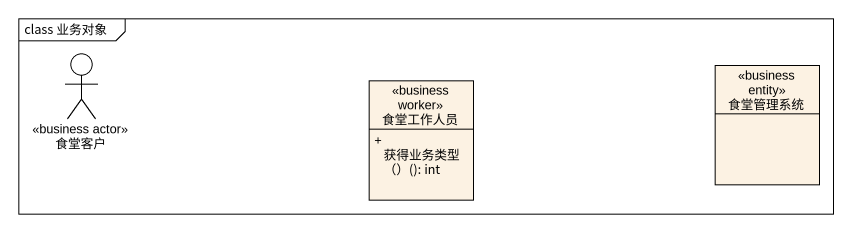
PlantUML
@startuml
mainframe class 业务对象
allowmixing
hide circle
hide empty members
skinparam classAttributeIconSize 0
actor 食堂客户 <<business actor>>
class 食堂工作人员 <<business worker>> {
  + 获得业务类型（）(): int
}
class 食堂管理系统 <<business entity>>
@enduml
